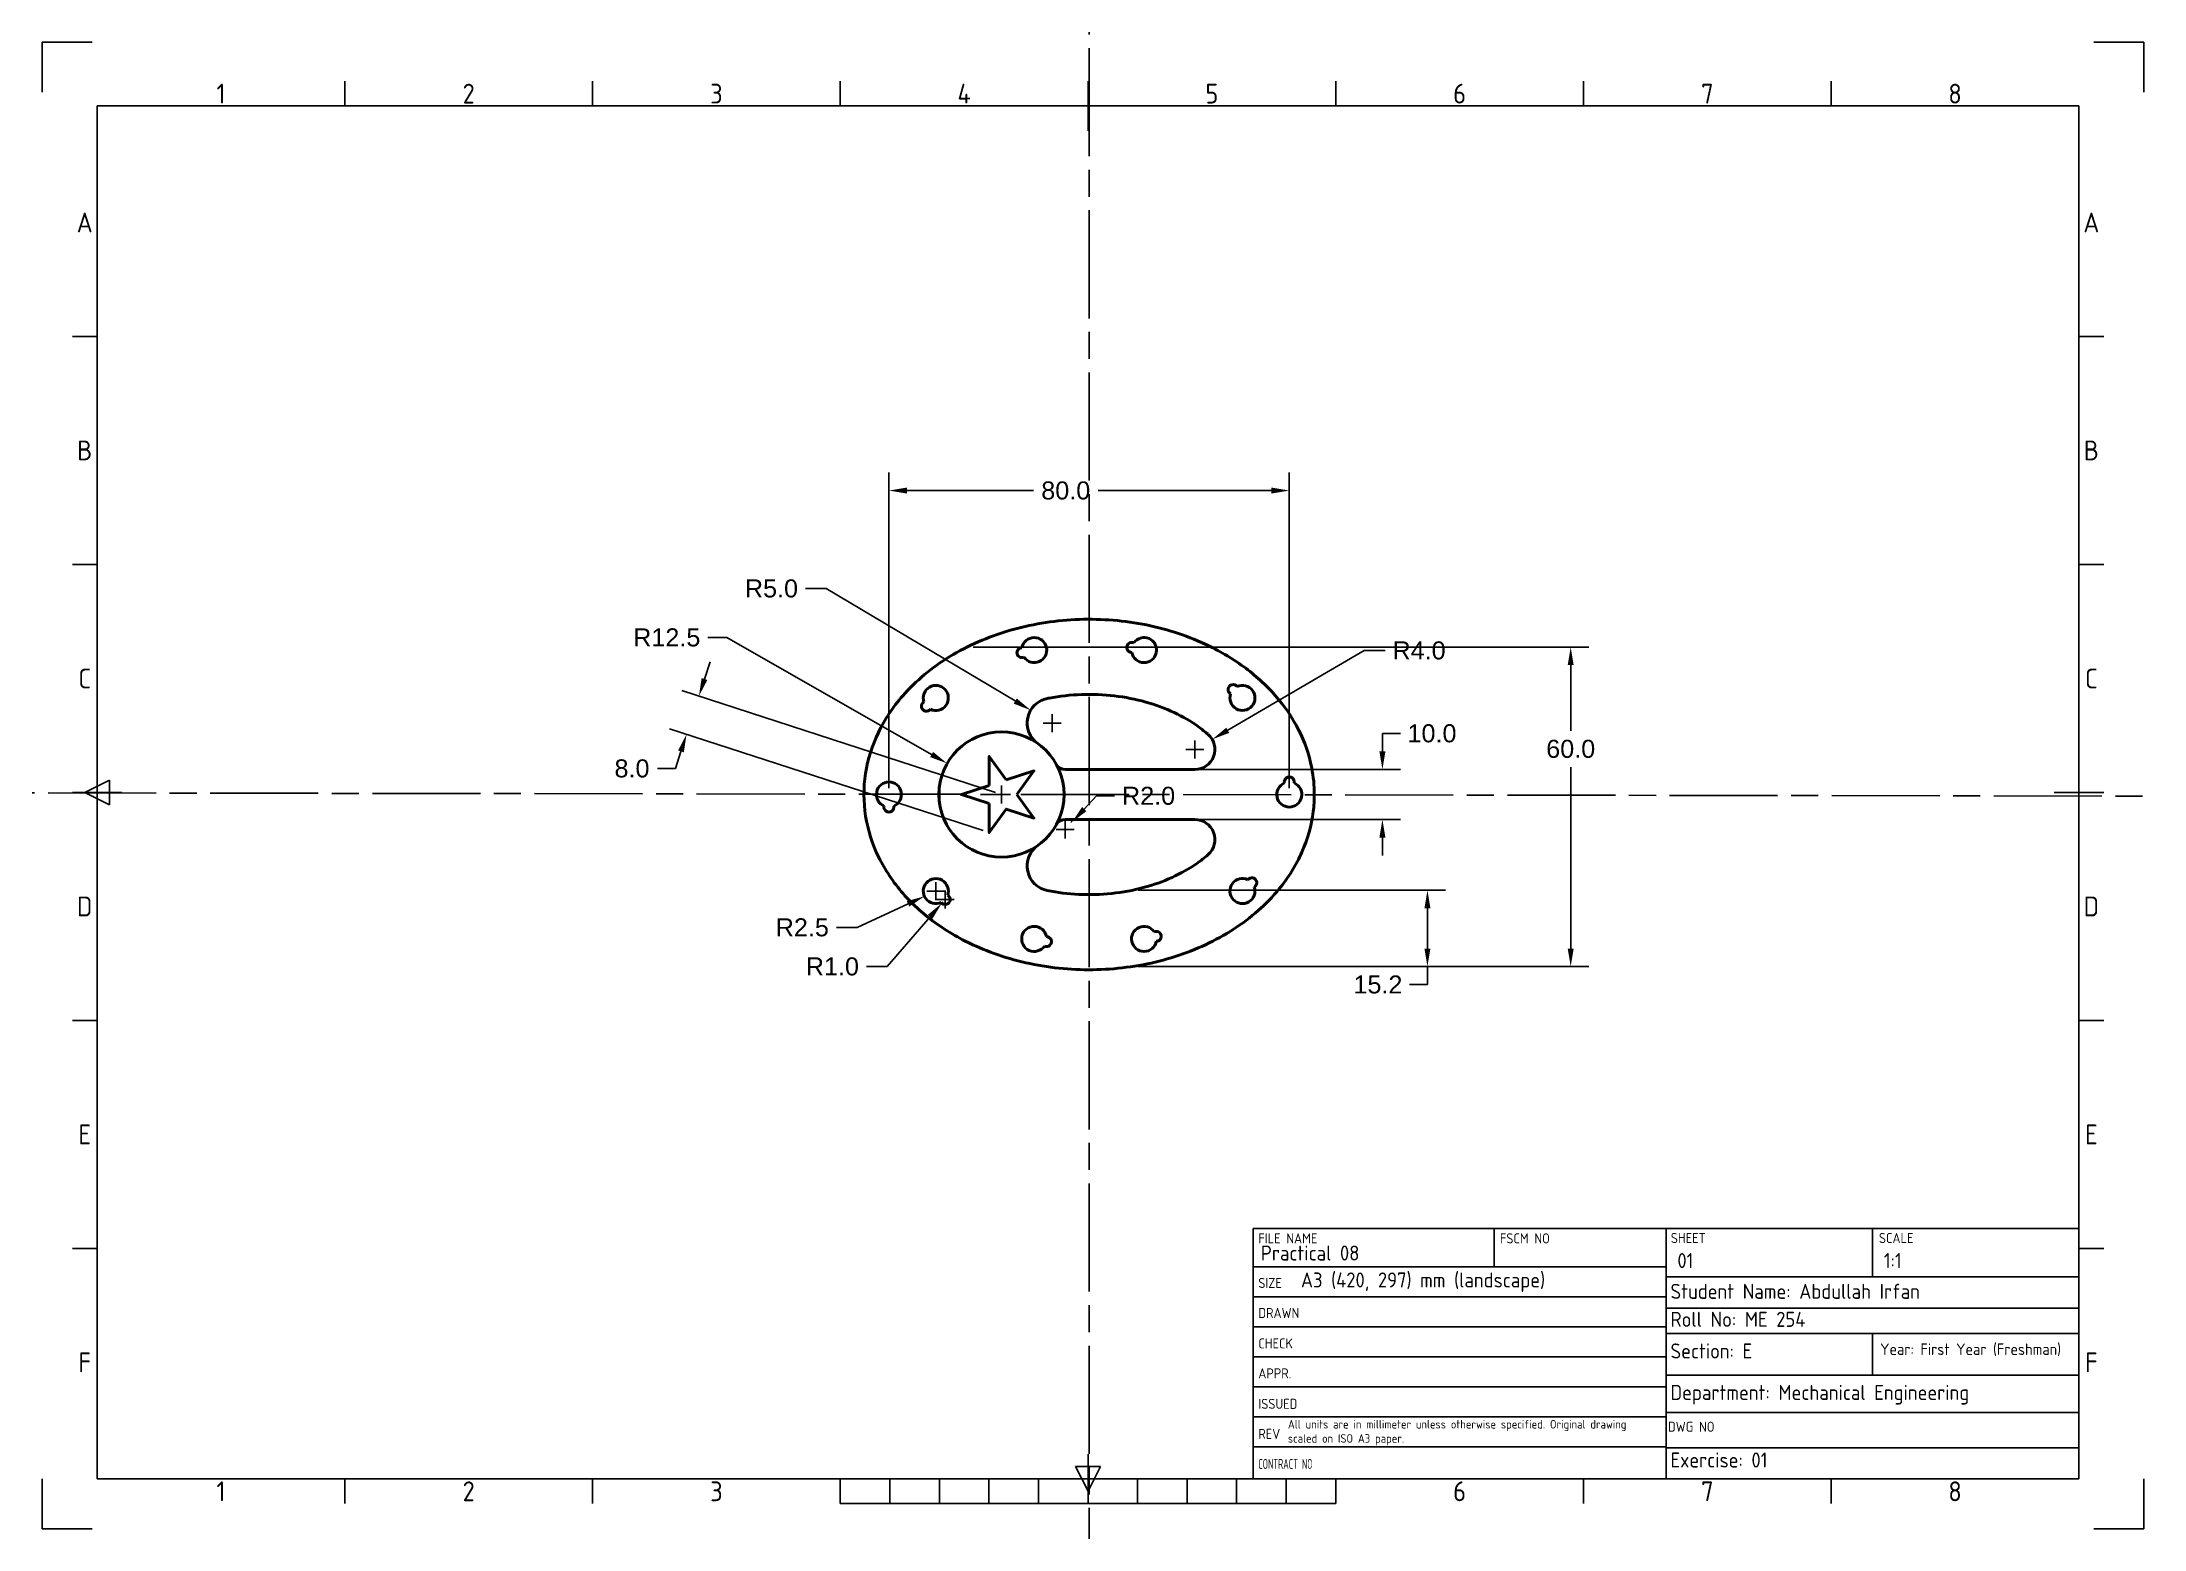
# Paper-space layout 'ISO A3 Title Block' of a CAD drawing. Header units: millimetres. Extents: x 6 to 426, y 11 to 308.
import ezdxf
from ezdxf.enums import TextEntityAlignment as Align

# ---------------------------------------------------------------- set-up
doc = ezdxf.new("R2010")
doc.units = ezdxf.units.MM
doc.header["$PDMODE"] = 2
doc.linetypes.add('ACAD_ISO08W100', pattern=[36, 24, -3, 6, -3])
doc.layers.add('Centre line', color=1, linetype='Continuous')
doc.layers.add('Title Block', color=7, linetype='Continuous')
doc.layers.add('VL', color=7, linetype='Continuous', lineweight=40)
doc.styles.add('ACISOTS', font='isocp.shx', dxfattribs={"height": 1})
doc.styles.add('ISO Proportional', font='isocp.shx')
doc.styles.get("Standard").update_dxf_attribs({"font": 'arial.ttf'})
doc.dimstyles.get("Standard").update_dxf_attribs({"dimscale": 20, "dimtxt": 0.18, "dimasz": 0.18, "dimexe": 0.18, "dimexo": 0.0625, "dimgap": 0.09, "dimtad": 0, "dimtih": 1, "dimtoh": 1, "dimdec": 1, "dimzin": 0, "dimdsep": 46, "dimtxsty": 'Standard', "dimcen": 0.09, "dimadec": 0, "dimazin": 0, "dimtfac": 1, "dimtdec": 1, "dimtofl": 0, "dimtmove": 0, "dimatfit": 3, "dimfxl": 1, "dimtolj": 1, "dimtzin": 0, "dimarcsym": 0})

# ---------------------------------------------------------------- blocks, each defined once
blk = doc.blocks.new('Title Block')
at = {"layer": 'Title Block'}
for p, q in [((0, 297), (0, 287)), ((10, 297), (0, 297)), ((420, 297), (410, 297)), ((420, 287), (420, 297)), ((60.5, 284.23), (60.5, 289.18)), ((110, 284.23), (110, 289.18)), ((159.5, 284.23), (159.5, 289.18)), ((209, 279.28), (209, 289.18)), ((258.5, 284.23), (258.5, 289.18)), ((308, 284.23), (308, 289.18)), ((357.5, 284.23), (357.5, 289.18)), ((407, 284.23), (11, 284.23)), ((11, 284.23), (11, 10)), ((407, 10), (407, 284.23)), ((11, 238.19), (6.05, 238.19)), ((411.95, 238.19), (407, 238.19)), ((11, 192.66), (6.05, 192.66)), ((411.95, 192.66), (407, 192.66)), ((6.05, 147.12), (15.95, 147.12)), ((8.52, 147.12), (13.47, 149.59)), ((13.47, 144.64), (8.52, 147.12)), ((13.47, 149.59), (13.47, 144.64)), ((402.05, 147.12), (411.95, 147.12)), ((11, 101.58), (6.05, 101.58)), ((411.95, 101.58), (407, 101.58)), ((407, 60), (242, 60)), ((242, 10), (242, 60)), ((290.14, 60), (290.14, 52.38)), ((324.5, 10), (324.5, 60)), ((365.75, 50.35), (365.75, 60)), ((407, 10), (407, 60)), ((11, 56.03), (6.05, 56.03)), ((411.95, 56.03), (407, 56.03)), ((242, 52.38), (324.5, 52.38)), ((242, 46.38), (324.5, 46.38)), ((407, 50.35), (324.5, 50.35)), ((242, 40.38), (324.5, 40.38)), ((324.5, 39.01), (407, 39.01)), ((242, 34.38), (324.5, 34.38)), ((242, 28.38), (324.5, 28.38)), ((242, 22.38), (324.5, 22.38)), ((324.5, 23.29), (407, 23.29)), ((209, 10), (209, 14.95)), ((242, 16.38), (324.5, 16.38)), ((0, 0), (0, 10)), ((11, 10), (407, 10)), ((60.5, 5.05), (60.5, 10)), ((110, 5.05), (110, 10)), ((159.5, 5.05), (159.5, 10)), ((169.4, 5.05), (169.4, 10)), ((179.3, 5.05), (179.3, 10)), ((189.2, 5.05), (189.2, 10)), ((199.1, 5.05), (199.1, 10)), ((206.53, 12.47), (211.47, 12.47)), ((209, 7.52), (206.53, 12.47)), ((211.47, 12.47), (209, 7.52)), ((209, 10), (209, 5.05)), ((218.9, 5.05), (218.9, 10)), ((228.8, 5.05), (228.8, 10)), ((238.7, 5.05), (238.7, 10)), ((407, 10), (242, 10)), ((248.6, 5.05), (248.6, 10)), ((258.5, 5.05), (258.5, 10)), ((308, 5.05), (308, 10)), ((357.5, 5.05), (357.5, 10)), ((420, 0), (420, 10)), ((159.5, 5.05), (258.5, 5.05)), ((0, 0), (10, 0)), ((420, 0), (410, 0))]:
    blk.add_line(p, q, dxfattribs=at)
at = {"layer": 'Title Block', "style": 'ISO Proportional'}
for s, p in [('1', (35.75, 286.7)), ('2', (85.25, 286.7)), ('3', (134.75, 286.7)), ('4', (184.25, 286.7)), ('5', (233.75, 286.7)), ('6', (283.25, 286.7)), ('7', (332.75, 286.7)), ('8', (382.25, 286.7)), ('A', (8.52, 260.96)), ('A', (409.48, 260.96)), ('B', (8.52, 215.43)), ('B', (409.48, 215.43)), ('C', (8.52, 169.88)), ('C', (409.48, 169.88)), ('D', (8.52, 124.34)), ('D', (409.48, 124.34)), ('E', (8.52, 78.8)), ('E', (409.48, 78.8)), ('F', (8.52, 33.27)), ('F', (409.48, 33.27)), ('1', (35.75, 7.52)), ('2', (85.25, 7.52)), ('3', (134.75, 7.52)), ('6', (283.25, 7.52)), ('7', (332.75, 7.52)), ('8', (382.25, 7.52))]:
    blk.add_text(s, height=3.96, dxfattribs=at).set_placement(p, align=Align.MIDDLE)
at = {"layer": 'Title Block', "lineweight": 25, "style": 'ACISOTS'}
for s, p in [('FILE NAME', (243.03, 57.04)), ('FSCM NO', (291.3, 57.04)), ('SHEET', (325.45, 57.11)), ('SCALE', (367.03, 57.11)), ('SIZE', (243.03, 48.14)), ('DRAWN', (243.03, 42.14)), ('CHECK', (243.03, 36.05)), ('APPR.', (243.03, 30.08)), ('ISSUED', (243.03, 23.99)), ('REV', (243.03, 17.99))]:
    blk.add_text(s, height=2, dxfattribs=at).set_placement(p)
at = {"layer": 'Title Block', "lineweight": 25, "style": 'ACISOTS', "width": 0.683519}
blk.add_text('CONTRACT NO', height=2, dxfattribs=at).set_placement((243.03, 11.99))
at = {"layer": 'Title Block', "insert": (324.88, 21.41), "char_height": 2, "width": 8.8, "attachment_point": 1, "style": 'ACISOTS'}
blk.add_mtext('DWG NO', dxfattribs=at)
at = {"layer": 'Title Block', "lineweight": 35, "style": 'ACISOTS'}
for tag, p, height in [('FILE_NAME', (254.41, 53.9), 3), ('FSCM_NO', (293.68, 53.04), 3), ('SHEET', (326.77, 52.11), 3), ('SCALE', (368.02, 52.11), 3), ('SIZE', (254.7, 48.23), 3), ('DESIGN_ACTIVITY', (328.79, 43.14), 3.5), ('CHECK_DATE', (254.41, 41.9), 3), ('CHECK_DATE', (254.7, 36.14), 3), ('CHECKED_BY', (277.96, 36.14), 3), ('SHEETNAME', (326.77, 30.48), 6), ('APPROVAL_DATE', (254.7, 30.17), 3), ('APPROVED_BY', (277.96, 30.17), 3), ('ISSUE_DATE', (254.7, 24.08), 3), ('ISSUED_BY', (277.96, 24.08), 3), ('DRAWING_SUBTITLE', (328.79, 25.44), 3), ('REVISION', (254.7, 18.08), 3), ('SHEETNUMBER-NAME', (326.77, 11.76), 6), ('CONTRACT_NO', (254.7, 12.08), 3.5)]:
    blk.add_attdef(tag, p, '', height=height, dxfattribs=at)
blk = doc.blocks.new('*U51')
at = {"layer": 'VL'}
for centre, radius, start, end in [((-2.5, 0), 1, 78.463, 281.537), ((0, 0), 2.5, 203.0739, 156.9261)]:
    blk.add_arc(centre, radius, start, end, dxfattribs=at)
blk = doc.blocks.new('*U53')
at = {"layer": 'VL', "color": 0, "linetype": 'ByBlock', "lineweight": -2, "transparency": 16777216}
for p, rotation in [((2743.27, 1532.72), 12.07439095020877), ((2765.21, 1532.72), 347.9256090506754), ((2723.61, 1523.16), 41.7689407609729), ((2784.88, 1523.16), 318.2310592417221), ((2714.24, 1503.87), 90.00000000269664), ((2794.24, 1503.87), 270), ((2723.61, 1484.58), 138.2310592422355), ((2784.88, 1484.58), 221.7689407582781), ((2743.27, 1475.02), 167.9256090525615), ((2765.21, 1475.02), 192.074390948579)]:
    blk.add_blockref('*U51', p, dxfattribs=dict(at, rotation=rotation))
blk = doc.blocks.new('*D60')
at = {"layer": 'Defpoints', "color": 0, "transparency": 16777216}
for p in [(255.02, 218.23), (175.02, 157.52), (255.02, 157.52)]:
    blk.add_point(p, dxfattribs=at)
at = {"layer": 'VL', "color": 0, "lineweight": -2, "transparency": 16777216}
for p, q in [((175.02, 158.77), (175.02, 221.83)), ((255.02, 158.77), (255.02, 221.83)), ((178.62, 218.23), (203.88, 218.23)), ((251.42, 218.23), (216.82, 218.23))]:
    blk.add_line(p, q, dxfattribs=at)
at = {"layer": 'VL', "color": 0, "transparency": 16777216}
for points in [[(178.62, 218.83), (178.62, 217.63), (175.02, 218.23)], [(251.42, 218.83), (251.42, 217.63), (255.02, 218.23)]]:
    blk.add_solid(points, dxfattribs=at)
at = {"layer": 'VL', "color": 0, "transparency": 16777216, "insert": (210.35, 218.23), "char_height": 3.6, "attachment_point": 5}
blk.add_mtext('\\A1;80.0', dxfattribs=at)
blk = doc.blocks.new('*D54')
at = {"layer": 'Defpoints', "color": 0, "transparency": 16777216}
for p in [(203.35, 174.35), (207.65, 171.8)]:
    blk.add_point(p, dxfattribs=at)
at = {"layer": 'VL', "color": 0, "lineweight": -2, "transparency": 16777216}
for p, q in [((158.35, 198.66), (162.49, 198.66)), ((162.49, 198.66), (200.25, 176.2)), ((207.65, 170), (207.65, 173.6)), ((205.85, 171.8), (209.45, 171.8))]:
    blk.add_line(p, q, dxfattribs=at)
at = {"layer": 'VL', "color": 0, "transparency": 16777216}
blk.add_solid([(200.56, 176.71), (199.95, 175.68), (203.35, 174.35)], dxfattribs=at)
at = {"layer": 'VL', "color": 0, "transparency": 16777216, "insert": (151.55, 198.66), "char_height": 3.6, "attachment_point": 5}
blk.add_mtext('\\A1;R5.0', dxfattribs=at)
blk = doc.blocks.new('*D55')
at = {"layer": 'Defpoints', "color": 0, "transparency": 16777216}
for p in [(186.67, 163.72), (197.52, 157.52)]:
    blk.add_point(p, dxfattribs=at)
at = {"layer": 'VL', "color": 0, "lineweight": -2, "transparency": 16777216}
for p, q in [((138.84, 188.88), (142.62, 188.88)), ((142.62, 188.88), (183.54, 165.51)), ((195.72, 157.52), (199.32, 157.52)), ((197.52, 155.72), (197.52, 159.32))]:
    blk.add_line(p, q, dxfattribs=at)
at = {"layer": 'VL', "color": 0, "transparency": 16777216}
blk.add_solid([(183.84, 166.03), (183.25, 164.99), (186.67, 163.72)], dxfattribs=at)
at = {"layer": 'VL', "color": 0, "transparency": 16777216, "insert": (130.63, 188.88), "char_height": 3.6, "attachment_point": 5}
blk.add_mtext('\\A1;R12.5', dxfattribs=at)
blk = doc.blocks.new('*D61')
at = {"layer": 'Defpoints', "color": 0, "transparency": 16777216}
for p in [(134.58, 169.56), (197.52, 157.52), (195.05, 149.91)]:
    blk.add_point(p, dxfattribs=at)
at = {"layer": 'VL', "color": 0, "lineweight": -2, "transparency": 16777216}
for p, q in [((138.17, 180.59), (139.28, 184.02)), ((196.33, 157.91), (133.63, 178.28)), ((193.86, 150.3), (131.16, 170.67)), ((133.47, 166.14), (132.36, 162.71)), ((132.36, 162.71), (128.76, 162.71))]:
    blk.add_line(p, q, dxfattribs=at)
at = {"layer": 'VL', "color": 0, "transparency": 16777216}
for points in [[(137.6, 180.78), (138.74, 180.41), (137.05, 177.17)], [(132.9, 166.32), (134.04, 165.95), (134.58, 169.56)]]:
    blk.add_solid(points, dxfattribs=at)
at = {"layer": 'VL', "color": 0, "transparency": 16777216, "insert": (123.68, 162.71), "char_height": 3.6, "attachment_point": 5}
blk.add_mtext('\\A1;8.0', dxfattribs=at)
blk = doc.blocks.new('*D56')
at = {"layer": 'Defpoints', "color": 0, "transparency": 16777216}
for p in [(182.12, 137.18), (184.39, 138.23)]:
    blk.add_point(p, dxfattribs=at)
at = {"layer": 'VL', "color": 0, "lineweight": -2, "transparency": 16777216}
for p, q in [((184.39, 136.43), (184.39, 140.03)), ((168.66, 130.97), (178.85, 135.68)), ((182.59, 138.23), (186.19, 138.23)), ((164.53, 130.97), (168.66, 130.97))]:
    blk.add_line(p, q, dxfattribs=at)
at = {"layer": 'VL', "color": 0, "transparency": 16777216}
blk.add_solid([(178.6, 136.22), (179.1, 135.13), (182.12, 137.18)], dxfattribs=at)
at = {"layer": 'VL', "color": 0, "transparency": 16777216, "insert": (157.71, 130.97), "char_height": 3.6, "attachment_point": 5}
blk.add_mtext('\\A1;R2.5', dxfattribs=at)
blk = doc.blocks.new('*D57')
at = {"layer": 'Defpoints', "color": 0, "transparency": 16777216}
for p in [(185.6, 135.81), (186.26, 136.56)]:
    blk.add_point(p, dxfattribs=at)
at = {"layer": 'VL', "color": 0, "lineweight": -2, "transparency": 16777216}
for p, q in [((184.46, 136.56), (188.06, 136.56)), ((186.26, 134.76), (186.26, 138.36)), ((174.66, 123.16), (183.25, 133.09)), ((170.51, 123.16), (174.66, 123.16))]:
    blk.add_line(p, q, dxfattribs=at)
at = {"layer": 'VL', "color": 0, "transparency": 16777216}
blk.add_solid([(182.79, 133.48), (183.7, 132.69), (185.6, 135.81)], dxfattribs=at)
at = {"layer": 'VL', "color": 0, "transparency": 16777216, "insert": (163.72, 123.16), "char_height": 3.6, "attachment_point": 5}
blk.add_mtext('\\A1;R1.0', dxfattribs=at)
blk = doc.blocks.new('*D58')
at = {"layer": 'Defpoints', "color": 0, "transparency": 16777216}
for p in [(239.62, 168.54), (236.16, 166.52)]:
    blk.add_point(p, dxfattribs=at)
at = {"layer": 'VL', "color": 0, "lineweight": -2, "transparency": 16777216}
for p, q in [((270.01, 186.28), (242.72, 170.35)), ((274.16, 186.28), (270.01, 186.28)), ((236.16, 164.72), (236.16, 168.32)), ((234.36, 166.52), (237.96, 166.52))]:
    blk.add_line(p, q, dxfattribs=at)
at = {"layer": 'VL', "color": 0, "transparency": 16777216}
blk.add_solid([(242.42, 170.87), (243.03, 169.83), (239.62, 168.54)], dxfattribs=at)
at = {"layer": 'VL', "color": 0, "transparency": 16777216, "insert": (280.95, 186.28), "char_height": 3.6, "attachment_point": 5}
blk.add_mtext('\\A1;R4.0', dxfattribs=at)
blk = doc.blocks.new('*D62')
at = {"layer": 'Defpoints', "color": 0, "transparency": 16777216}
for p in [(223.56, 138.38), (223.56, 123.15), (282.62, 123.15)]:
    blk.add_point(p, dxfattribs=at)
at = {"layer": 'VL', "color": 0, "lineweight": -2, "transparency": 16777216}
for p, q in [((224.81, 138.38), (286.22, 138.38)), ((282.62, 134.78), (282.62, 126.75)), ((224.81, 123.15), (286.22, 123.15)), ((282.62, 123.15), (282.62, 119.55)), ((282.62, 119.55), (279.02, 119.55))]:
    blk.add_line(p, q, dxfattribs=at)
at = {"layer": 'VL', "color": 0, "transparency": 16777216}
for points in [[(282.02, 134.78), (283.22, 134.78), (282.62, 138.38)], [(282.02, 126.75), (283.22, 126.75), (282.62, 123.15)]]:
    blk.add_solid(points, dxfattribs=at)
at = {"layer": 'VL', "color": 0, "transparency": 16777216, "insert": (272.73, 119.55), "char_height": 3.6, "attachment_point": 5}
blk.add_mtext('\\A1;15.2', dxfattribs=at)
blk = doc.blocks.new('*D63')
at = {"layer": 'Defpoints', "color": 0, "transparency": 16777216}
for p in [(225.59, 162.52), (225.59, 152.52), (273.63, 152.52)]:
    blk.add_point(p, dxfattribs=at)
at = {"layer": 'VL', "color": 0, "lineweight": -2, "transparency": 16777216}
for p, q in [((273.63, 166.12), (273.63, 169.72)), ((273.63, 169.72), (277.23, 169.72)), ((226.84, 162.52), (277.23, 162.52)), ((226.84, 152.52), (277.23, 152.52)), ((273.63, 148.92), (273.63, 145.32))]:
    blk.add_line(p, q, dxfattribs=at)
at = {"layer": 'VL', "color": 0, "transparency": 16777216}
for points in [[(273.03, 166.12), (274.23, 166.12), (273.63, 162.52)], [(273.03, 148.92), (274.23, 148.92), (273.63, 152.52)]]:
    blk.add_solid(points, dxfattribs=at)
at = {"layer": 'VL', "color": 0, "transparency": 16777216, "insert": (283.53, 169.72), "char_height": 3.6, "attachment_point": 5}
blk.add_mtext('\\A1;10.0', dxfattribs=at)
blk = doc.blocks.new('*D59')
at = {"layer": 'Defpoints', "color": 0, "transparency": 16777216}
for p in [(211.59, 151.98), (210.22, 150.52)]:
    blk.add_point(p, dxfattribs=at)
at = {"layer": 'VL', "color": 0, "lineweight": -2, "transparency": 16777216}
for p, q in [((216.5, 157.24), (214.05, 154.61)), ((220.1, 157.24), (216.5, 157.24)), ((210.22, 148.72), (210.22, 152.32)), ((208.42, 150.52), (212.02, 150.52))]:
    blk.add_line(p, q, dxfattribs=at)
blk.add_arc((210.22, 150.52), 2, 46.9248, 54.1901, dxfattribs=at)
at = {"layer": 'VL', "color": 0, "transparency": 16777216}
blk.add_solid([(213.61, 155.02), (214.48, 154.2), (211.59, 151.98)], dxfattribs=at)
at = {"layer": 'VL', "color": 0, "transparency": 16777216, "insert": (226.9, 157.24), "char_height": 3.6, "attachment_point": 5}
blk.add_mtext('\\A1;R2.0', dxfattribs=at)
blk = doc.blocks.new('*D64')
at = {"layer": 'Defpoints', "color": 0, "transparency": 16777216}
for p in [(190.61, 186.96), (229.53, 123.15), (311.25, 123.15)]:
    blk.add_point(p, dxfattribs=at)
at = {"layer": 'VL', "color": 0, "lineweight": -2, "transparency": 16777216}
for p, q in [((191.86, 186.96), (314.85, 186.96)), ((311.25, 183.36), (311.25, 170.26)), ((311.25, 126.75), (311.25, 162.99)), ((230.78, 123.15), (314.85, 123.15))]:
    blk.add_line(p, q, dxfattribs=at)
at = {"layer": 'VL', "color": 0, "transparency": 16777216}
for points in [[(310.65, 183.36), (311.85, 183.36), (311.25, 186.96)], [(310.65, 126.75), (311.85, 126.75), (311.25, 123.15)]]:
    blk.add_solid(points, dxfattribs=at)
at = {"layer": 'VL', "color": 0, "transparency": 16777216, "insert": (311.25, 166.62), "char_height": 3.6, "attachment_point": 5}
blk.add_mtext('\\A1;60.0', dxfattribs=at)

psp = doc.layouts.new('ISO A3 Title Block')

# ---------------------------------------------------------------- linework, layer by layer
at = {"layer": 'Centre line', "linetype": 'ACAD_ISO08W100', "ltscale": 0.9}
for direction in [(0, -1), (0.999999, -0.001527)]:
    psp.add_xline((215.02, 157.52), direction, dxfattribs=at)
at = {"layer": 'Title Block'}
for p, q in [((330.3, 54.91), (412.8, 54.91)), ((371.55, 49.83), (371.55, 41.51)), ((330.3, 41.51), (412.8, 41.51)), ((330.3, 27), (412.8, 27))]:
    psp.add_line(p, q, dxfattribs=at)
at = {"layer": 'VL'}
for p, q in [((215.02, 162.52), (210.22, 162.52)), ((215.02, 162.52), (236.16, 162.52)), ((215.02, 152.52), (210.22, 152.52)), ((215.02, 152.52), (236.16, 152.52))]:
    psp.add_line(p, q, dxfattribs=at)
for points in [[(195.05, 159.32), (195.05, 165.13), (198.47, 160.43)], [(198.47, 160.43), (204, 162.22), (200.58, 157.52)], [(195.05, 155.73), (189.52, 157.52), (195.05, 159.32)], [(200.58, 157.52), (204, 152.82), (198.47, 154.62), (195.05, 149.91), (195.05, 155.73)]]:
    psp.add_lwpolyline(points, dxfattribs=at)
psp.add_circle((197.52, 157.52), 12.5, dxfattribs=at)
for centre, radius, start, end in [((207.65, 171.8), 5, 101.3355, 234.6615), ((236.16, 166.52), 4, 270, 48.8662), ((210.22, 164.52), 2, 208.8657, 270), ((210.22, 150.52), 2, 90, 151.1342), ((236.16, 148.52), 4, 311.1296, 90), ((207.65, 143.25), 5, 125.3384, 258.6693)]:
    psp.add_arc(centre, radius, start, end, dxfattribs=at)
for points, knots in [([(260.02, 157.52), (260.02, 159.32), (259.85, 161.11), (258.98, 165.49), (258.09, 168.05), (255.63, 172.89), (254.06, 175.19), (250.36, 179.41), (248.23, 181.34), (243.51, 184.78), (240.93, 186.29), (234.28, 189.38), (230.05, 190.72), (221.27, 192.36), (216.73, 192.67), (207.73, 192.24), (203.27, 191.5), (194.8, 189.01), (190.8, 187.27), (183.6, 182.88), (180.41, 180.24), (175.81, 174.97), (174.16, 172.51), (171.65, 167.29), (170.78, 164.53), (169.91, 158.9), (169.92, 156.04), (170.8, 150.41), (171.68, 147.66), (174.22, 142.44), (175.88, 139.98), (179.83, 135.47), (182.14, 133.42), (187.24, 129.81), (190.04, 128.25), (196.99, 125.24), (201.26, 124), (210.08, 122.56), (214.63, 122.35), (223.6, 122.98), (228.03, 123.82), (236.39, 126.49), (240.33, 128.32), (247.36, 132.87), (250.46, 135.58), (254.84, 140.92), (256.38, 143.39), (258.69, 148.59), (259.46, 151.32), (259.95, 155.24), (260.02, 156.38), (260.02, 157.52)], [0, 0, 0, 0, 0.146689, 0.146689, 0.364111, 0.364111, 0.581534, 0.581534, 0.798957, 0.798957, 1.016379, 1.016379, 1.325548, 1.325548, 1.634717, 1.634717, 1.943886, 1.943886, 2.253055, 2.253055, 2.562224, 2.562224, 2.794539, 2.794539, 3.026855, 3.026855, 3.25917, 3.25917, 3.491486, 3.491486, 3.723802, 3.723802, 3.956117, 3.956117, 4.188433, 4.188433, 4.497212, 4.497212, 4.805992, 4.805992, 5.114772, 5.114772, 5.423551, 5.423551, 5.732331, 5.732331, 5.960971, 5.960971, 6.189612, 6.189612, 6.283185, 6.283185, 6.283185, 6.283185]), ([(260.02, 157.52), (260.02, 159.32), (259.85, 161.11), (258.98, 165.49), (258.09, 168.05), (255.63, 172.89), (254.06, 175.19), (250.36, 179.41), (248.23, 181.34), (243.51, 184.78), (240.93, 186.29), (234.28, 189.38), (230.05, 190.72), (221.27, 192.36), (216.73, 192.67), (207.73, 192.24), (203.27, 191.5), (194.8, 189.01), (190.8, 187.27), (183.6, 182.88), (180.41, 180.24), (175.81, 174.97), (174.16, 172.51), (171.65, 167.29), (170.78, 164.53), (169.91, 158.9), (169.92, 156.04), (170.8, 150.41), (171.68, 147.66), (174.22, 142.44), (175.88, 139.98), (179.83, 135.47), (182.14, 133.42), (187.24, 129.81), (190.04, 128.25), (196.99, 125.24), (201.26, 124), (210.08, 122.56), (214.63, 122.35), (223.6, 122.98), (228.03, 123.82), (236.39, 126.49), (240.33, 128.32), (247.36, 132.87), (250.46, 135.58), (254.84, 140.92), (256.38, 143.39), (258.69, 148.59), (259.46, 151.32), (259.95, 155.24), (260.02, 156.38), (260.02, 157.52)], [0, 0, 0, 0, 0.146689, 0.146689, 0.364111, 0.364111, 0.581534, 0.581534, 0.798957, 0.798957, 1.016379, 1.016379, 1.325548, 1.325548, 1.634717, 1.634717, 1.943886, 1.943886, 2.253055, 2.253055, 2.562224, 2.562224, 2.794539, 2.794539, 3.026855, 3.026855, 3.25917, 3.25917, 3.491486, 3.491486, 3.723802, 3.723802, 3.956117, 3.956117, 4.188433, 4.188433, 4.497212, 4.497212, 4.805992, 4.805992, 5.114772, 5.114772, 5.423551, 5.423551, 5.732331, 5.732331, 5.960971, 5.960971, 6.189612, 6.189612, 6.283185, 6.283185, 6.283185, 6.283185]), ([(238.79, 169.54), (238.18, 170.07), (237.52, 170.59), (235.39, 172.12), (233.78, 173.06), (230.25, 174.72), (228.34, 175.43), (224.32, 176.56), (222.21, 176.97), (217.9, 177.48), (215.7, 177.57), (211.33, 177.42), (209.15, 177.18), (206.92, 176.75), (206.79, 176.73), (206.66, 176.7)], [0.709537, 0.709537, 0.709537, 0.709537, 0.808615, 0.808615, 1.010769, 1.010769, 1.212923, 1.212923, 1.415077, 1.415077, 1.617231, 1.617231, 1.819384, 1.819384, 1.831906, 1.831906, 1.831906, 1.831906]), ([(185.14, 159.22), (184.99, 158.13), (184.99, 157.06), (185.13, 155.92), (185.13, 155.88), (185.14, 155.83)], [3.0400562, 3.0400562, 3.0400562, 3.0400562, 3.2344613, 3.2344613, 3.243155, 3.243155, 3.243155, 3.243155]), ([(206.66, 138.34), (208.72, 137.93), (210.84, 137.67), (215.17, 137.47), (217.37, 137.53), (221.69, 137.99), (223.82, 138.38), (227.87, 139.46), (229.8, 140.15), (233.37, 141.76), (235.01, 142.69), (237.3, 144.28), (238.08, 144.89), (238.79, 145.51)], [4.451292, 4.451292, 4.451292, 4.451292, 4.649538, 4.649538, 4.851692, 4.851692, 5.053846, 5.053846, 5.256, 5.256, 5.458153, 5.458153, 5.573636, 5.573636, 5.573636, 5.573636])]:
    psp.add_open_spline(points, degree=3, knots=knots, dxfattribs=at)

# ---------------------------------------------------------------- block references
ref = psp.add_blockref('Title Block', (5.8, 10.82))
ref.add_attrib('SCALE', '1:1', (373.82, 62.93), dxfattribs={"layer": 'Title Block', "lineweight": 35, "height": 3, "style": 'ACISOTS'})
ref.add_attrib('SHEET', '01', (332.57, 62.93), dxfattribs={"layer": 'Title Block', "lineweight": 35, "height": 3, "style": 'ACISOTS'})
ref.add_attrib('FILE_NAME', 'Practical 08', (249.32, 64.43), dxfattribs={"layer": 'Title Block', "lineweight": 35, "height": 3, "style": 'ACISOTS'})
psp.add_blockref('*U53', (-2539.22, -1346.35), dxfattribs=at)

# ---------------------------------------------------------------- texts
at = {"layer": 'Title Block', "attachment_point": 1, "style": 'ACISOTS'}
for s, width, insert, char_height in [('A3 (420, 297) mm (landscape)', 80.3189, (257.34, 62.05), 3), ('Student Name: Abdullah Irfan ', 80.3189, (331.19, 59.78), 3), ('Roll No: ME 254', 80.3189, (331.19, 54.19), 3), ('Section: E', 80.3189, (331.19, 47.87), 3), ('Year: First Year (Freshman)', 80.3189, (373.09, 47.87), 2.3), ('Department: Mechanical Engineering ', 80.3189, (331.19, 39.58), 3), ('All units are in millimeter unless otherwise specified. Original drawing scaled on\\~ISO\\~A3\\~paper.', 71.0413, (254.74, 32.58), 1.7), ('Exercise: 01', 80.3189, (331.19, 26.09), 3)]:
    psp.add_mtext_dynamic_manual_height_columns(s, width=width, gutter_width=12.5, heights=[0], dxfattribs=dict(at, insert=insert, char_height=char_height))

# ---------------------------------------------------------------- dimensions: what is measured, and where the dimension line sits
at = {"layer": 'VL'}
dim = psp.add_linear_dim(base=(255.02, 218.23), p1=(175.02, 157.52), p2=(255.02, 157.52), dimstyle='Standard', dxfattribs=at)
dim.commit()
dim.dimension.update_dxf_attribs({"geometry": '*D60', "text_midpoint": (210.35, 218.23), "dimtype": 160})
for center, mpoint, picture, middle in [((207.65, 171.8), (203.35, 174.35), '*D54', (151.55, 198.66)), ((197.52, 157.52), (186.67, 163.72), '*D55', (130.63, 188.88)), ((236.16, 166.52), (239.62, 168.54), '*D58', (280.95, 186.28)), ((184.39, 138.23), (182.12, 137.18), '*D56', (157.71, 130.97)), ((186.26, 136.56), (185.6, 135.81), '*D57', (163.72, 123.16))]:
    dim = psp.add_radius_dim(center=center, mpoint=mpoint, dimstyle='Standard', dxfattribs=at)
    dim.commit()
    dim.dimension.update_dxf_attribs({"geometry": picture, "text_midpoint": middle, "dimtype": 164})
dim = psp.add_linear_dim(base=(311.25, 123.15), p1=(190.61, 186.96), p2=(229.53, 123.15), angle=90, text='60.0', dimstyle='Standard', dxfattribs=at)
dim.commit()
dim.dimension.update_dxf_attribs({"geometry": '*D64', "text_midpoint": (311.25, 166.62), "dimtype": 160})
dim = psp.add_aligned_dim(p1=(197.52, 157.52), p2=(195.05, 149.91), distance=-63.58, dimstyle='Standard', dxfattribs=at)
dim.commit()
dim.dimension.update_dxf_attribs({"geometry": '*D61', "text_midpoint": (123.68, 162.71)})
dim = psp.add_linear_dim(base=(273.63, 152.52), p1=(225.59, 162.52), p2=(225.59, 152.52), angle=90, dimstyle='Standard', dxfattribs=at)
dim.commit()
dim.dimension.update_dxf_attribs({"geometry": '*D63', "text_midpoint": (283.53, 169.72), "dimtype": 160})
dim = psp.add_radius_dim(center=(210.22, 150.52), mpoint=(211.59, 151.98), dimstyle='Standard', dxfattribs=at)
dim.commit()
dim.dimension.update_dxf_attribs({"geometry": '*D59', "text_midpoint": (226.9, 157.24)})
dim = psp.add_linear_dim(base=(282.62, 123.15), p1=(223.56, 138.38), p2=(223.56, 123.15), angle=90, dimstyle='Standard', dxfattribs=at)
dim.commit()
dim.dimension.update_dxf_attribs({"geometry": '*D62', "text_midpoint": (272.73, 119.55)})

doc.saveas('drawing.dxf')
